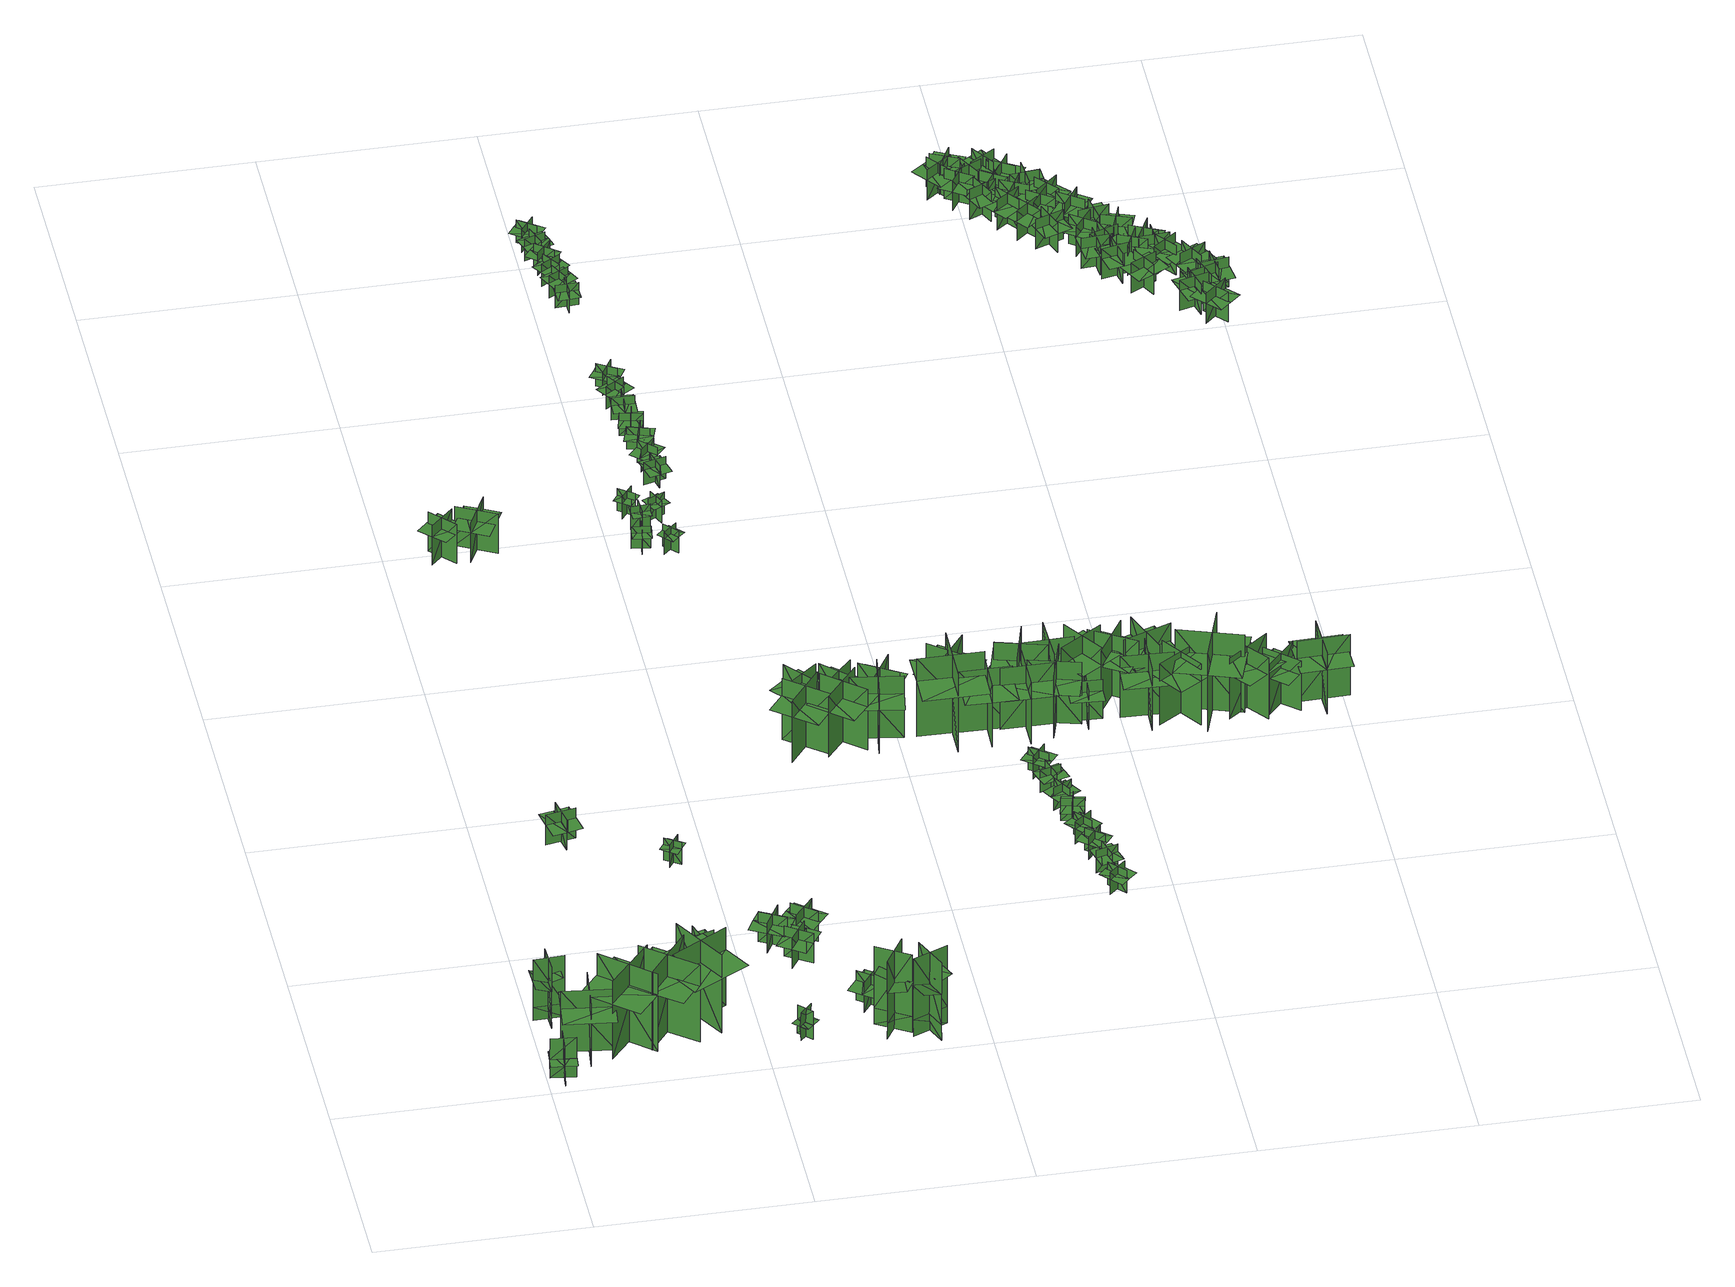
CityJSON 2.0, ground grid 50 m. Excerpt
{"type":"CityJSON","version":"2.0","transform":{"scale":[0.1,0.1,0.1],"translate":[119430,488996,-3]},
"CityObjects":{
"tree1":{"type":"SolitaryVegetationObject","geometry":[{"type":"MultiSurface","lod":"1","boundaries":[[[0,1,2]],[[0,2,3]],[[4,5,6]],[[4,6,7]],[[8,9,5]],[[8,5,4]],[[10,11,1]],[[10,1,0]],[[0,1,12]],[[0,12,13]],[[0,14,15]],[[0,15,1]]]}]},
"tree2":{"type":"SolitaryVegetationObject","geometry":[{"type":"MultiSurface","lod":"1","boundaries":[[[16,17,18]],[[16,18,19]],[[20,21,22]],[[20,22,23]],[[24,25,21]],[[24,21,20]],[[26,27,17]],[[26,17,16]],[[28,29,30]],[[28,30,31]],[[32,33,34]],[[32,34,35]]]}]},
"tree3":{"type":"SolitaryVegetationObject","geometry":[{"type":"MultiSurface","lod":"1","boundaries":[[[36,37,38]],[[36,38,39]],[[40,41,42]],[[40,42,43]],[[44,45,46]],[[44,46,47]],[[44,47,48]],[[44,48,49]]]}]},
"tree4":{"type":"SolitaryVegetationObject","geometry":[{"type":"MultiSurface","lod":"1","boundaries":[[[50,51,52]],[[50,52,53]],[[54,55,56]],[[54,56,57]],[[58,59,60]],[[58,60,61]],[[58,61,62]],[[58,62,63]]]}]},
"tree5":{"type":"SolitaryVegetationObject","geometry":[{"type":"MultiSurface","lod":"1","boundaries":[[[64,65,66]],[[64,66,67]],[[68,69,70]],[[68,70,71]],[[72,73,74]],[[72,74,75]],[[72,75,76]],[[72,76,77]]]}]},
"tree6":{"type":"SolitaryVegetationObject","geometry":[{"type":"MultiSurface","lod":"1","boundaries":[[[78,79,80]],[[78,80,81]],[[82,83,84]],[[82,84,85]],[[86,87,88]],[[86,88,89]],[[86,89,90]],[[86,90,91]]]}]},
"tree7":{"type":"SolitaryVegetationObject","geometry":[{"type":"MultiSurface","lod":"1","boundaries":[[[92,93,94]],[[92,94,95]],[[96,97,98]],[[96,98,99]],[[100,101,102]],[[100,102,103]],[[100,103,104]],[[100,104,105]]]}]},
"tree8":{"type":"SolitaryVegetationObject","geometry":[{"type":"MultiSurface","lod":"1","boundaries":[[[106,107,108]],[[106,108,109]],[[110,111,112]],[[110,112,113]],[[114,115,116]],[[114,116,117]],[[114,117,118]],[[114,118,119]]]}]},
"tree9":{"type":"SolitaryVegetationObject","geometry":[{"type":"MultiSurface","lod":"1","boundaries":[[[120,121,122]],[[120,122,123]],[[124,125,126]],[[124,126,127]],[[128,129,125]],[[128,125,124]],[[130,131,121]],[[130,121,120]],[[120,121,132]],[[120,132,133]],[[120,134,135]],[[120,135,121]]]}]},
"tree10":{"type":"SolitaryVegetationObject","geometry":[{"type":"MultiSurface","lod":"1","boundaries":[[[136,137,138]],[[136,138,139]],[[140,141,142]],[[140,142,143]],[[144,145,146]],[[144,146,147]],[[144,147,148]],[[144,148,149]]]}]},
"tree11":{"type":"SolitaryVegetationObject","geometry":[{"type":"MultiSurface","lod":"1","boundaries":[[[150,151,152]],[[150,152,153]],[[154,155,156]],[[154,156,157]],[[158,159,160]],[[158,160,161]],[[158,161,162]],[[158,162,163]]]}]},
"tree12":{"type":"SolitaryVegetationObject","geometry":[{"type":"MultiSurface","lod":"1","boundaries":[[[164,165,166]],[[164,166,167]],[[168,169,170]],[[168,170,171]],[[172,173,174]],[[172,174,175]],[[172,175,176]],[[172,176,177]]]}]},
"tree13":{"type":"SolitaryVegetationObject","geometry":[{"type":"MultiSurface","lod":"1","boundaries":[[[178,179,180]],[[178,180,181]],[[182,183,184]],[[182,184,185]],[[186,187,188]],[[186,188,189]],[[186,189,190]],[[186,190,191]]]}]},
"tree14":{"type":"SolitaryVegetationObject","geometry":[{"type":"MultiSurface","lod":"1","boundaries":[[[192,193,194]],[[192,194,195]],[[196,197,198]],[[196,198,199]],[[200,201,202]],[[200,202,203]],[[200,203,204]],[[200,204,205]]]}]},
"tree15":{"type":"SolitaryVegetationObject","geometry":[{"type":"MultiSurface","lod":"1","boundaries":[[[206,207,208]],[[206,208,209]],[[210,211,212]],[[210,212,213]],[[214,215,216]],[[214,216,217]],[[214,217,218]],[[214,218,219]]]}]},
"tree16":{"type":"SolitaryVegetationObject","geometry":[{"type":"MultiSurface","lod":"1","boundaries":[[[220,221,222]],[[220,222,223]],[[224,225,226]],[[224,226,227]],[[228,229,230]],[[228,230,231]],[[228,231,232]],[[228,232,233]]]}]},
"tree17":{"type":"SolitaryVegetationObject","geometry":[{"type":"MultiSurface","lod":"1","boundaries":[[[234,235,236]],[[234,236,237]],[[238,239,240]],[[238,240,241]],[[242,243,239]],[[242,239,238]],[[244,245,235]],[[244,235,234]],[[246,247,248]],[[246,248,249]],[[250,251,252]],[[250,252,253]]]}]},
"tree18":{"type":"SolitaryVegetationObject","geometry":[{"type":"MultiSurface","lod":"1","boundaries":[[[254,255,256]],[[254,256,257]],[[258,259,260]],[[258,260,261]],[[262,263,259]],[[262,259,258]],[[264,265,255]],[[264,255,254]],[[266,267,268]],[[266,268,269]],[[270,271,272]],[[270,272,273]]]}]},
"tree19":{"type":"SolitaryVegetationObject","geometry":[{"type":"MultiSurface","lod":"1","boundaries":[[[274,275,276]],[[274,276,277]],[[278,279,280]],[[278,280,281]],[[282,283,284]],[[282,284,285]],[[282,285,286]],[[282,286,287]]]}]},
"tree20":{"type":"SolitaryVegetationObject","geometry":[{"type":"MultiSurface","lod":"1","boundaries":[[[288,289,290]],[[288,290,291]],[[292,293,294]],[[292,294,295]],[[296,297,298]],[[296,298,299]],[[296,299,300]],[[296,300,301]]]}]},
"tree21":{"type":"SolitaryVegetationObject","geometry":[{"type":"MultiSurface","lod":"1","boundaries":[[[302,303,304]],[[302,304,305]],[[306,307,308]],[[306,308,309]],[[310,311,312]],[[310,312,313]],[[310,313,314]],[[310,314,315]]]}]},
"tree22":{"type":"SolitaryVegetationObject","geometry":[{"type":"MultiSurface","lod":"1","boundaries":[[[316,317,318]],[[316,318,319]],[[320,321,322]],[[320,322,323]],[[324,325,326]],[[324,326,327]],[[324,327,328]],[[324,328,329]]]}]},
"tree23":{"type":"SolitaryVegetationObject","geometry":[{"type":"MultiSurface","lod":"1","boundaries":[[[330,331,332]],[[330,332,333]],[[334,335,336]],[[334,336,337]],[[338,339,340]],[[338,340,341]],[[338,341,342]],[[338,342,343]]]}]},
"tree24":{"type":"SolitaryVegetationObject","geometry":[{"type":"MultiSurface","lod":"1","boundaries":[[[344,345,346]],[[344,346,347]],[[348,349,350]],[[348,350,351]],[[352,353,354]],[[352,354,355]],[[352,355,356]],[[352,356,357]]]}]},
"tree25":{"type":"SolitaryVegetationObject","geometry":[{"type":"MultiSurface","lod":"1","boundaries":[[[358,359,360]],[[358,360,361]],[[362,363,364]],[[362,364,365]],[[366,367,368]],[[366,368,369]],[[366,369,370]],[[366,370,371]]]}]},
"tree26":{"type":"SolitaryVegetationObject","geometry":[{"type":"MultiSurface","lod":"1","boundaries":[[[372,373,374]],[[372,374,375]],[[376,377,378]],[[376,378,379]],[[380,381,382]],[[380,382,383]],[[380,383,384]],[[380,384,385]]]}]},
"tree27":{"type":"SolitaryVegetationObject","geometry":[{"type":"MultiSurface","lod":"1","boundaries":[[[386,387,388]],[[386,388,389]],[[390,391,392]],[[390,392,393]],[[394,395,396]],[[394,396,397]],[[394,397,398]],[[394,398,399]]]}]},
"tree28":{"type":"SolitaryVegetationObject","geometry":[{"type":"MultiSurface","lod":"1","boundaries":[[[400,401,402]],[[400,402,403]],[[404,405,406]],[[404,406,407]],[[408,409,410]],[[408,410,411]],[[408,411,412]],[[408,412,413]]]}]},
"tree29":{"type":"SolitaryVegetationObject","geometry":[{"type":"MultiSurface","lod":"1","boundaries":[[[414,415,416]],[[414,416,417]],[[418,419,420]],[[418,420,421]],[[422,423,424]],[[422,424,425]],[[422,425,426]],[[422,426,427]]]}]},
"tree30":{"type":"SolitaryVegetationObject","geometry":[{"type":"MultiSurface","lod":"1","boundaries":[[[428,429,430]],[[428,430,431]],[[432,433,434]],[[432,434,435]],[[436,437,438]],[[436,438,439]],[[436,439,440]],[[436,440,441]]]}]},
"tree31":{"type":"SolitaryVegetationObject","geometry":[{"type":"MultiSurface","lod":"1","boundaries":[[[442,443,444]],[[442,444,445]],[[446,447,448]],[[446,448,449]],[[450,451,452]],[[450,452,453]],[[450,453,454]],[[450,454,455]]]}]},
"tree32":{"type":"SolitaryVegetationObject","geometry":[{"type":"MultiSurface","lod":"1","boundaries":[[[456,457,458]],[[456,458,459]],[[460,461,462]],[[460,462,463]],[[464,465,466]],[[464,466,467]],[[464,467,468]],[[464,468,469]]]}]},
"tree33":{"type":"SolitaryVegetationObject","geometry":[{"type":"MultiSurface","lod":"1","boundaries":[[[470,471,472]],[[470,472,473]],[[474,475,476]],[[474,476,477]],[[478,479,480]],[[478,480,481]],[[478,481,482]],[[478,482,483]]]}]},
"tree34":{"type":"SolitaryVegetationObject","geometry":[{"type":"MultiSurface","lod":"1","boundaries":[[[484,485,486]],[[484,486,487]],[[488,489,490]],[[488,490,491]],[[492,493,494]],[[492,494,495]],[[492,495,496]],[[492,496,497]]]}]},
"tree35":{"type":"SolitaryVegetationObject","geometry":[{"type":"MultiSurface","lod":"1","boundaries":[[[498,499,500]],[[498,500,501]],[[502,503,504]],[[502,504,505]],[[506,507,508]],[[506,508,509]],[[506,509,510]],[[506,510,511]]]}]},
"tree36":{"type":"SolitaryVegetationObject","geometry":[{"type":"MultiSurface","lod":"1","boundaries":[[[512,513,514]],[[512,514,515]],[[516,517,518]],[[516,518,519]],[[520,521,522]],[[520,522,523]],[[520,523,524]],[[520,524,525]]]}]},
"tree37":{"type":"SolitaryVegetationObject","geometry":[{"type":"MultiSurface","lod":"1","boundaries":[[[526,527,528]],[[526,528,529]],[[530,531,532]],[[530,532,533]],[[534,535,536]],[[534,536,537]],[[534,537,538]],[[534,538,539]]]}]},
"tree38":{"type":"SolitaryVegetationObject","geometry":[{"type":"MultiSurface","lod":"1","boundaries":[[[540,541,542]],[[540,542,543]],[[544,545,546]],[[544,546,547]],[[548,549,550]],[[548,550,551]],[[548,551,552]],[[548,552,553]]]}]},
"tree39":{"type":"SolitaryVegetationObject","geometry":[{"type":"MultiSurface","lod":"1","boundaries":[[[554,555,556]],[[554,556,557]],[[558,559,560]],[[558,560,561]],[[562,563,564]],[[562,564,565]],[[562,565,566]],[[562,566,567]]]}]},
"tree40":{"type":"SolitaryVegetationObject","geometry":[{"type":"MultiSurface","lod":"1","boundaries":[[[568,569,570]],[[568,570,571]],[[572,573,574]],[[572,574,575]],[[576,577,578]],[[576,578,579]],[[576,579,580]],[[576,580,581]]]}]},
"tree41":{"type":"SolitaryVegetationObject","geometry":[{"type":"MultiSurface","lod":"1","boundaries":[[[582,583,584]],[[582,584,585]],[[586,587,588]],[[586,588,589]],[[590,591,592]],[[590,592,593]],[[590,593,594]],[[590,594,595]]]}]},
"tree42":{"type":"SolitaryVegetationObject","geometry":[{"type":"MultiSurface","lod":"1","boundaries":[[[596,597,598]],[[596,598,599]],[[600,601,602]],[[600,602,603]],[[604,605,606]],[[604,606,607]],[[604,607,608]],[[604,608,609]]]}]},
"tree43":{"type":"SolitaryVegetationObject","geometry":[{"type":"MultiSurface","lod":"1","boundaries":[[[610,611,612]],[[610,612,613]],[[614,615,616]],[[614,616,617]],[[618,619,620]],[[618,620,621]],[[618,621,622]],[[618,622,623]]]}]},
"tree44":{"type":"SolitaryVegetationObject","geometry":[{"type":"MultiSurface","lod":"1","boundaries":[[[624,625,626]],[[624,626,627]],[[628,629,630]],[[628,630,631]],[[632,633,634]],[[632,634,635]],[[632,635,636]],[[632,636,637]]]}]},
"tree45":{"type":"SolitaryVegetationObject","geometry":[{"type":"MultiSurface","lod":"1","boundaries":[[[638,639,640]],[[638,640,641]],[[642,643,644]],[[642,644,645]],[[646,647,648]],[[646,648,649]],[[646,649,650]],[[646,650,651]]]}]},
"tree46":{"type":"SolitaryVegetationObject","geometry":[{"type":"MultiSurface","lod":"1","boundaries":[[[652,653,654]],[[652,654,655]],[[656,657,658]],[[656,658,659]],[[660,661,662]],[[660,662,663]],[[660,663,664]],[[660,664,665]]]}]},
"tree47":{"type":"SolitaryVegetationObject","geometry":[{"type":"MultiSurface","lod":"1","boundaries":[[[666,667,668]],[[666,668,669]],[[670,671,672]],[[670,672,673]],[[674,675,676]],[[674,676,677]],[[674,677,678]],[[674,678,679]]]}]},
"tree48":{"type":"SolitaryVegetationObject","geometry":[{"type":"MultiSurface","lod":"1","boundaries":[[[680,681,682]],[[680,682,683]],[[684,685,686]],[[684,686,687]],[[688,689,690]],[[688,690,691]],[[688,691,692]],[[688,692,693]]]}]},
"tree49":{"type":"SolitaryVegetationObject","geometry":[{"type":"MultiSurface","lod":"1","boundaries":[[[694,695,696]],[[694,696,697]],[[698,699,700]],[[698,700,701]],[[702,703,704]],[[702,704,705]],[[702,705,706]],[[702,706,707]]]}]},
"tree50":{"type":"SolitaryVegetationObject","geometry":[{"type":"MultiSurface","lod":"1","boundaries":[[[708,709,710]],[[708,710,711]],[[712,713,714]],[[712,714,715]],[[716,717,718]],[[716,718,719]],[[716,719,720]],[[716,720,721]]]}]},
"tree51":{"type":"SolitaryVegetationObject","geometry":[{"type":"MultiSurface","lod":"1","boundaries":[[[722,723,724]],[[722,724,725]],[[726,727,728]],[[726,728,729]],[[730,731,732]],[[730,732,733]],[[730,733,734]],[[730,734,735]]]}]},
"tree52":{"type":"SolitaryVegetationObject","geometry":[{"type":"MultiSurface","lod":"1","boundaries":[[[736,737,738]],[[736,738,739]],[[740,741,742]],[[740,742,743]],[[744,745,746]],[[744,746,747]],[[744,747,748]],[[744,748,749]]]}]},
"tree53":{"type":"SolitaryVegetationObject","geometry":[{"type":"MultiSurface","lod":"1","boundaries":[[[750,751,752]],[[750,752,753]],[[754,755,756]],[[754,756,757]],[[758,759,760]],[[758,760,761]],[[758,761,762]],[[758,762,763]]]}]},
"tree54":{"type":"SolitaryVegetationObject","geometry":[{"type":"MultiSurface","lod":"1","boundaries":[[[764,765,766]],[[764,766,767]],[[768,769,770]],[[768,770,771]],[[772,773,774]],[[772,774,775]],[[772,775,776]],[[772,776,777]]]}]},
"tree55":{"type":"SolitaryVegetationObject","geometry":[{"type":"MultiSurface","lod":"1","boundaries":[[[778,779,780]],[[778,780,781]],[[782,783,784]],[[782,784,785]],[[786,787,788]],[[786,788,789]],[[786,789,790]],[[786,790,791]]]}]},
"tree56":{"type":"SolitaryVegetationObject","geometry":[{"type":"MultiSurface","lod":"1","boundaries":[[[792,793,794]],[[792,794,795]],[[796,797,798]],[[796,798,799]],[[800,801,802]],[[800,802,803]],[[800,803,804]],[[800,804,805]]]}]},
"tree57":{"type":"SolitaryVegetationObject","geometry":[{"type":"MultiSurface","lod":"1","boundaries":[[[806,807,808]],[[806,808,809]],[[810,811,812]],[[810,812,813]],[[814,815,816]],[[814,816,817]],[[814,817,818]],[[814,818,819]]]}]},
"tree58":{"type":"SolitaryVegetationObject","geometry":[{"type":"MultiSurface","lod":"1","boundaries":[[[820,821,822]],[[820,822,823]],[[824,825,826]],[[824,826,827]],[[828,829,830]],[[828,830,831]],[[828,831,832]],[[828,832,833]]]}]},
"tree59":{"type":"SolitaryVegetationObject","geometry":[{"type":"MultiSurface","lod":"1","boundaries":[[[834,835,836]],[[834,836,837]],[[838,839,840]],[[838,840,841]],[[842,843,844]],[[842,844,845]],[[842,845,846]],[[842,846,847]]]}]},
"tree60":{"type":"SolitaryVegetationObject","geometry":[{"type":"MultiSurface","lod":"1","boundaries":[[[848,849,850]],[[848,850,851]],[[852,853,854]],[[852,854,855]],[[856,857,858]],[[856,858,859]],[[856,859,860]],[[856,860,861]]]}]},
"tree61":{"type":"SolitaryVegetationObject","geometry":[{"type":"MultiSurface","lod":"1","boundaries":[[[862,863,864]],[[862,864,865]],[[866,867,868]],[[866,868,869]],[[870,871,872]],[[870,872,873]],[[870,873,874]],[[870,874,875]]]}]},
"tree62":{"type":"SolitaryVegetationObject","geometry":[{"type":"MultiSurface","lod":"1","boundaries":[[[876,877,878]],[[876,878,879]],[[880,881,882]],[[880,882,883]],[[884,885,886]],[[884,886,887]],[[884,887,888]],[[884,888,889]]]}]},
"tree63":{"type":"SolitaryVegetationObject","geometry":[{"type":"MultiSurface","lod":"1","boundaries":[[[890,891,892]],[[890,892,893]],[[894,895,896]],[[894,896,897]],[[898,899,900]],[[898,900,901]],[[898,901,902]],[[898,902,903]]]}]},
"tree64":{"type":"SolitaryVegetationObject","geometry":[{"type":"MultiSurface","lod":"1","boundaries":[[[904,905,906]],[[904,906,907]],[[908,909,910]],[[908,910,911]],[[912,913,914]],[[912,914,915]],[[912,915,916]],[[912,916,917]]]}]},
"tree65":{"type":"SolitaryVegetationObject","geometry":[{"type":"MultiSurface","lod":"1","boundaries":[[[918,919,920]],[[918,920,921]],[[922,923,924]],[[922,924,925]],[[926,927,928]],[[926,928,929]],[[926,929,930]],[[926,930,931]]]}]},
"tree66":{"type":"SolitaryVegetationObject","geometry":[{"type":"MultiSurface","lod":"1","boundaries":[[[932,933,934]],[[932,934,935]],[[936,937,938]],[[936,938,939]],[[940,941,942]],[[940,942,943]],[[940,943,944]],[[940,944,945]]]}]},
"tree67":{"type":"SolitaryVegetationObject","geometry":[{"type":"MultiSurface","lod":"1","boundaries":[[[946,947,948]],[[946,948,949]],[[950,951,952]],[[950,952,953]],[[954,955,956]],[[954,956,957]],[[954,957,958]],[[954,958,959]]]}]},
"tree68":{"type":"SolitaryVegetationObject","geometry":[{"type":"MultiSurface","lod":"1","boundaries":[[[960,961,962]],[[960,962,963]],[[964,965,966]],[[964,966,967]],[[968,969,970]],[[968,970,971]],[[968,971,972]],[[968,972,973]]]}]},
"tree69":{"type":"SolitaryVegetationObject","geometry":[{"type":"MultiSurface","lod":"1","boundaries":[[[974,975,976]],[[974,976,977]],[[978,979,980]],[[978,980,981]],[[982,983,984]],[[982,984,985]],[[982,985,986]],[[982,986,987]]]}]},
"tree70":{"type":"SolitaryVegetationObject","geometry":[{"type":"MultiSurface","lod":"1","boundaries":[[[988,989,990]],[[988,990,991]],[[992,993,994]],[[992,994,995]],[[996,997,998]],[[996,998,999]],[[996,999,1000]],[[996,1000,1001]]]}]},
"tree71":{"type":"SolitaryVegetationObject","geometry":[{"type":"MultiSurface","lod":"1","boundaries":[[[1002,1003,1004]],[[1002,1004,1005]],[[1006,1007,1008]],[[1006,1008,1009]],[[1010,1011,1012]],[[1010,1012,1013]],[[1010,1013,1014]],[[1010,1014,1015]]]}]},
"tree72":{"type":"SolitaryVegetationObject","geometry":[{"type":"MultiSurface","lod":"1","boundaries":[[[1016,1017,1018]],[[1016,1018,1019]],[[1020,1021,1022]],[[1020,1022,1023]],[[1024,1025,1026]],[[1024,1026,1027]],[[1024,1027,1028]],[[1024,1028,1029]]]}]},
"tree73":{"type":"SolitaryVegetationObject","geometry":[{"type":"MultiSurface","lod":"1","boundaries":[[[1030,1031,1032]],[[1030,1032,1033]],[[1034,1035,1036]],[[1034,1036,1037]],[[1038,1039,1040]],[[1038,1040,1041]],[[1038,1041,1042]],[[1038,1042,1043]]]}]},
"tree74":{"type":"SolitaryVegetationObject","geometry":[{"type":"MultiSurface","lod":"1","boundaries":[[[1044,1045,1046]],[[1044,1046,1047]],[[1048,1049,1050]],[[1048,1050,1051]],[[1052,1053,1054]],[[1052,1054,1055]],[[1052,1055,1056]],[[1052,1056,1057]]]}]},
"tree75":{"type":"SolitaryVegetationObject","geometry":[{"type":"MultiSurface","lod":"1","boundaries":[[[1058,1059,1060]],[[1058,1060,1061]],[[1062,1063,1064]],[[1062,1064,1065]],[[1066,1067,1068]],[[1066,1068,1069]],[[1066,1069,1070]],[[1066,1070,1071]]]}]},
"tree76":{"type":"SolitaryVegetationObject","geometry":[{"type":"MultiSurface","lod":"1","boundaries":[[[1072,1073,1074]],[[1072,1074,1075]],[[1076,1077,1078]],[[1076,1078,1079]],[[1080,1081,1082]],[[1080,1082,1083]],[[1080,1083,1084]],[[1080,1084,1085]]]}]},
"tree77":{"type":"SolitaryVegetationObject","geometry":[{"type":"MultiSurface","lod":"1","boundaries":[[[1086,1087,1088]],[[1086,1088,1089]],[[1090,1091,1092]],[[1090,1092,1093]],[[1094,1095,1096]],[[1094,1096,1097]],[[1094,1097,1098]],[[1094,1098,1099]]]}]},
"tree78":{"type":"SolitaryVegetationObject","geometry":[{"type":"MultiSurface","lod":"1","boundaries":[[[1100,1101,1102]],[[1100,1102,1103]],[[1104,1105,1106]],[[1104,1106,1107]],[[1108,1109,1110]],[[1108,1110,1111]],[[1108,1111,1112]],[[1108,1112,1113]]]}]},
"tree79":{"type":"SolitaryVegetationObject","geometry":[{"type":"MultiSurface","lod":"1","boundaries":[[[1114,1115,1116]],[[1114,1116,1117]],[[1118,1119,1120]],[[1118,1120,1121]],[[1122,1123,1124]],[[1122,1124,1125]],[[1122,1125,1126]],[[1122,1126,1127]]]}]},
"tree80":{"type":"SolitaryVegetationObject","geometry":[{"type":"MultiSurface","lod":"1","boundaries":[[[1128,1129,1130]],[[1128,1130,1131]],[[1132,1133,1134]],[[1132,1134,1135]],[[1136,1137,1138]],[[1136,1138,1139]],[[1136,1139,1140]],[[1136,1140,1141]]]}]},
"tree81":{"type":"SolitaryVegetationObject","geometry":[{"type":"MultiSurface","lod":"1","boundaries":[[[1142,1143,1144]],[[1142,1144,1145]],[[1146,1147,1148]],[[1146,1148,1149]],[[1150,1151,1152]],[[1150,1152,1153]],[[1150,1153,1154]],[[1150,1154,1155]]]}]},
"tree82":{"type":"SolitaryVegetationObject","geometry":[{"type":"MultiSurface","lod":"1","boundaries":[[[1156,1157,1158]],[[1156,1158,1159]],[[1160,1161,1162]],[[1160,1162,1163]],[[1164,1165,1166]],[[1164,1166,1167]],[[1164,1167,1168]],[[1164,1168,1169]]]}]},
"tree83":{"type":"SolitaryVegetationObject","geometry":[{"type":"MultiSurface","lod":"1","boundaries":[[[1170,1171,1172]],[[1170,1172,1173]],[[1174,1175,1176]],[[1174,1176,1177]],[[1178,1179,1180]],[[1178,1180,1181]],[[1178,1181,1182]],[[1178,1182,1183]]]}]},
"tree84":{"type":"SolitaryVegetationObject","geometry":[{"type":"MultiSurface","lod":"1","boundaries":[[[1184,1185,1186]],[[1184,1186,1187]],[[1188,1189,1190]],[[1188,1190,1191]],[[1192,1193,1194]],[[1192,1194,1195]],[[1192,1195,1196]],[[1192,1196,1197]]]}]},
"tree85":{"type":"SolitaryVegetationObject","geometry":[{"type":"MultiSurface","lod":"1","boundaries":[[[1198,1199,1200]],[[1198,1200,1201]],[[1202,1203,1204]],[[1202,1204,1205]],[[1206,1207,1208]],[[1206,1208,1209]],[[1206,1209,1210]],[[1206,1210,1211]]]}]},
"tree86":{"type":"SolitaryVegetationObject","geometry":[{"type":"MultiSurface","lod":"1","boundaries":[[[1212,1213,1214]],[[1212,1214,1215]],[[1216,1217,1218]],[[1216,1218,1219]],[[1220,1221,1222]],[[1220,1222,1223]],[[1220,1223,1224]],[[1220,1224,1225]]]}]},
"tree87":{"type":"SolitaryVegetationObject","geometry":[{"type":"MultiSurface","lod":"1","boundaries":[[[1226,1227,1228]],[[1226,1228,1229]],[[1230,1231,1232]],[[1230,1232,1233]],[[1234,1235,1236]],[[1234,1236,1237]],[[1234,1237,1238]],[[1234,1238,1239]]]}]},
"tree88":{"type":"SolitaryVegetationObject","geometry":[{"type":"MultiSurface","lod":"1","boundaries":[[[1240,1241,1242]],[[1240,1242,1243]],[[1244,1245,1246]],[[1244,1246,1247]],[[1248,1249,1250]],[[1248,1250,1251]],[[1248,1251,1252]],[[1248,1252,1253]]]}]},
"tree89":{"type":"SolitaryVegetationObject","geometry":[{"type":"MultiSurface","lod":"1","boundaries":[[[1254,1255,1256]],[[1254,1256,1257]],[[1258,1259,1260]],[[1258,1260,1261]],[[1262,1263,1264]],[[1262,1264,1265]],[[1262,1265,1266]],[[1262,1266,1267]]]}]},
"tree90":{"type":"SolitaryVegetationObject","geometry":[{"type":"MultiSurface","lod":"1","boundaries":[[[1268,1269,1270]],[[1268,1270,1271]],[[1272,1273,1274]],[[1272,1274,1275]],[[1276,1277,1278]],[[1276,1278,1279]],[[1276,1279,1280]],[[1276,1280,1281]]]}]},
"tree91":{"type":"SolitaryVegetationObject","geometry":[{"type":"MultiSurface","lod":"1","boundaries":[[[1282,1283,1284]],[[1282,1284,1285]],[[1286,1287,1288]],[[1286,1288,1289]],[[1290,1291,1292]],[[1290,1292,1293]],[[1290,1293,1294]],[[1290,1294,1295]]]}]},
"tree92":{"type":"SolitaryVegetationObject","geometry":[{"type":"MultiSurface","lod":"1","boundaries":[[[1296,1297,1298]],[[1296,1298,1299]],[[1300,1301,1302]],[[1300,1302,1303]],[[1304,1305,1306]],[[1304,1306,1307]],[[1304,1307,1308]],[[1304,1308,1309]]]}]},
"tree93":{"type":"SolitaryVegetationObject","geometry":[{"type":"MultiSurface","lod":"1","boundaries":[[[1310,1311,1312]],[[1310,1312,1313]],[[1314,1315,1316]],[[1314,1316,1317]],[[1318,1319,1320]],[[1318,1320,1321]],[[1318,1321,1322]],[[1318,1322,1323]]]}]},
"tree94":{"type":"SolitaryVegetationObject","geometry":[{"type":"MultiSurface","lod":"1","boundaries":[[[1324,1325,1326]],[[1324,1326,1327]],[[1328,1329,1330]],[[1328,1330,1331]],[[1332,1333,1334]],[[1332,1334,1335]],[[1332,1335,1336]],[[1332,1336,1337]]]}]},
"tree95":{"type":"SolitaryVegetationObject","geometry":[{"type":"MultiSurface","lod":"1","boundaries":[[[1338,1339,1340]],[[1338,1340,1341]],[[1342,1343,1344]],[[1342,1344,1345]],[[1346,1347,1348]],[[1346,1348,1349]],[[1346,1349,1350]],[[1346,1350,1351]]]}]},
"tree96":{"type":"SolitaryVegetationObject","geometry":[{"type":"MultiSurface","lod":"1","boundaries":[[[1352,1353,1354]],[[1352,1354,1355]],[[1356,1357,1358]],[[1356,1358,1359]],[[1360,1361,1362]],[[1360,1362,1363]],[[1360,1363,1364]],[[1360,1364,1365]]]}]},
"tree97":{"type":"SolitaryVegetationObject","geometry":[{"type":"MultiSurface","lod":"1","boundaries":[[[1366,1367,1368]],[[1366,1368,1369]],[[1370,1371,1372]],[[1370,1372,1373]],[[1374,1375,1376]],[[1374,1376,1377]],[[1374,1377,1378]],[[1374,1378,1379]]]}]},
"tree98":{"type":"SolitaryVegetationObject","geometry":[{"type":"MultiSurface","lod":"1","boundaries":[[[1380,1381,1382]],[[1380,1382,1383]],[[1384,1385,1386]],[[1384,1386,1387]],[[1388,1389,1390]],[[1388,1390,1391]],[[1388,1391,1392]],[[1388,1392,1393]]]}]},
"tree99":{"type":"SolitaryVegetationObject","geometry":[{"type":"MultiSurface","lod":"1","boundaries":[[[1394,1395,1396]],[[1394,1396,1397]],[[1398,1399,1400]],[[1398,1400,1401]],[[1402,1403,1404]],[[1402,1404,1405]],[[1402,1405,1406]],[[1402,1406,1407]]]}]},
"tree100":{"type":"SolitaryVegetationObject","geometry":[{"type":"MultiSurface","lod":"1","boundaries":[[[1408,1409,1410]],[[1408,1410,1411]],[[1412,1413,1414]],[[1412,1414,1415]],[[1416,1417,1418]],[[1416,1418,1419]],[[1416,1419,1420]],[[1416,1420,1421]]]}]}
},
"vertices":[
[34,23,62],[40,82,62],[9,85,62],[3,26,62],[7,54,62],[66,49,62],[67,52,117],[8,58,117],[8,58,8],[67,52,8],[37,23,8],[42,82,8],[40,82,117],[34,23,117],[64,20,62],[70,79,62],
[44,231,49],[42,302,49],[43,302,182],[45,231,182],[81,269,49],[10,267,49],[10,267,182],[81,269,182],[81,269,13],[10,267,13],[45,231,13],[43,302,13],[45,231,114],[43,302,114],[6,301,127],[8,230,127],[43,292,135],[45,239,135],[72,240,142],[70,293,142],
[105,77,13],[119,198,13],[119,198,182],[105,77,182],[169,127,13],[48,141,13],[48,141,182],[169,127,182],[169,127,134],[176,188,134],[55,202,134],[48,141,134],[41,81,134],[162,67,134],
[158,102,8],[258,220,8],[258,220,223],[158,102,223],[261,110,8],[143,210,8],[143,210,223],[261,110,223],[261,110,163],[311,169,163],[193,269,163],[143,210,163],[93,151,163],[211,51,163],
[237,217,11],[359,122,11],[359,122,226],[237,217,226],[249,114,11],[344,237,11],[344,237,226],[249,114,226],[249,114,166],[311,67,166],[406,189,166],[344,237,166],[283,284,166],[188,162,166],
[412,145,12],[335,279,12],[335,279,228],[412,145,228],[440,244,12],[306,167,12],[306,167,228],[440,244,228],[440,244,167],[401,312,167],[267,235,167],[306,167,167],[344,100,167],[479,177,167],
[228,909,15],[228,909,98],[158,895,98],[158,895,15],[200,869,15],[200,869,98],[187,937,98],[187,937,15],[202,859,71],[237,866,71],[220,950,71],[185,943,71],[150,936,71],[167,852,71],
[445,412,13],[445,412,96],[377,391,96],[377,391,13],[422,370,13],[422,370,96],[401,436,96],[401,436,13],[425,360,69],[459,371,69],[433,452,69],[399,442,69],[365,431,69],[391,349,69],
[576,106,57],[606,76,57],[622,92,58],[591,122,58],[605,107,57],[576,76,57],[578,75,96],[607,105,96],[607,105,19],[578,75,19],[575,105,19],[605,75,19],[606,76,96],[576,106,96],[561,90,58],[591,61,58],
[412,761,16],[437,798,16],[437,798,77],[412,761,77],[441,767,16],[404,791,16],[404,791,77],[441,767,77],[441,767,60],[453,785,60],[417,810,60],[404,791,60],[392,773,60],[428,748,60],
[565,406,19],[565,406,101],[600,469,101],[600,469,19],[553,453,19],[553,453,101],[613,420,101],[613,420,19],[543,458,74],[526,427,74],[601,386,74],[619,417,74],[636,448,74],[561,489,74],
[104,2004,19],[158,1948,19],[158,1948,127],[104,2004,127],[103,1952,19],[158,2006,19],[158,2006,127],[103,1952,127],[103,1952,97],[130,1925,97],[185,1978,97],[158,2006,97],[131,2034,97],[76,1980,97],
[600,391,18],[600,391,101],[659,352,101],[659,352,18],[647,400,18],[647,400,101],[609,342,101],[609,342,18],[653,409,74],[623,428,74],[576,357,74],[606,337,74],[636,318,74],[683,389,74],
[634,425,17],[634,425,100],[679,480,100],[679,480,17],[630,473,17],[630,473,100],[684,430,100],[684,430,17],[622,480,73],[600,452,73],[666,398,73],[689,426,73],[711,453,73],[645,507,73],
[165,2009,22],[254,1963,22],[254,1963,131],[165,2009,131],[188,1941,22],[234,2030,22],[234,2030,131],[188,1941,131],[190,1944,101],[228,1924,101],[271,2006,101],[232,2026,101],[193,2046,101],[151,1965,101],
[783,157,19],[783,157,101],[726,200,101],[726,200,19],[735,151,19],[735,151,101],[776,206,101],[776,206,19],[729,143,75],[757,121,75],[809,190,75],[780,211,75],[752,233,75],[700,164,75],
[815,122,62],[768,45,62],[767,46,233],[814,123,233],[749,106,63],[826,59,63],[826,60,233],[749,107,233],[749,107,18],[826,60,18],[814,123,18],[767,46,18],[814,123,146],[767,45,146],[807,21,162],[854,98,162],[774,56,172],[809,114,172],[779,132,182],[744,74,182],
[884,21,61],[849,104,61],[850,105,231],[885,21,231],[910,84,61],[826,49,61],[827,48,231],[910,83,231],[910,83,16],[827,48,16],[885,21,16],[850,105,16],[885,21,144],[850,105,144],[807,87,160],[842,3,160],[854,93,171],[881,31,171],[913,44,180],[886,107,180],
[827,1187,16],[752,1091,16],[752,1091,185],[827,1187,185],[746,1178,16],[842,1103,16],[842,1103,185],[746,1178,185],[746,1178,138],[709,1130,138],[805,1055,138],[842,1103,138],[880,1151,138],[784,1226,138],
[589,1909,29],[546,1915,29],[546,1915,90],[589,1909,90],[572,1932,29],[566,1889,29],[566,1889,90],[572,1932,90],[572,1932,73],[550,1935,73],[544,1892,73],[566,1889,73],[588,1886,73],[594,1929,73],
[828,1181,23],[764,1258,23],[764,1258,162],[828,1181,162],[835,1248,23],[758,1184,23],[758,1184,162],[835,1248,162],[835,1248,123],[803,1286,123],[726,1222,123],[758,1184,123],[790,1145,123],[867,1209,123],
[579,2041,22],[543,2068,22],[543,2068,84],[579,2041,84],[575,2070,22],[548,2035,22],[548,2035,84],[575,2070,84],[575,2070,66],[557,2084,66],[530,2048,66],[548,2035,66],[566,2022,66],[592,2057,66],
[580,2017,22],[582,1973,22],[582,1973,84],[580,2017,84],[560,1995,22],[604,1997,22],[604,1997,84],[560,1995,84],[560,1995,67],[561,1973,67],[605,1975,67],[604,1997,67],[603,2019,67],[559,2017,67],
[645,1907,32],[613,1877,32],[613,1877,93],[645,1907,93],[616,1908,32],[646,1876,32],[646,1876,93],[616,1908,93],[616,1908,76],[600,1893,76],[630,1860,76],[646,1876,76],[662,1891,76],[632,1923,76],
[911,1184,19],[834,1091,19],[834,1091,188],[911,1184,188],[831,1178,19],[924,1100,19],[924,1100,188],[831,1178,188],[831,1178,140],[792,1131,140],[885,1053,140],[924,1100,140],[963,1146,140],[870,1224,140],
[613,2045,22],[632,2005,22],[632,2005,83],[613,2045,83],[603,2017,22],[643,2036,22],[643,2036,83],[603,2017,83],[603,2017,66],[613,1997,66],[653,2016,66],[643,2036,66],[633,2056,66],[594,2037,66],
[915,1180,24],[842,1248,24],[842,1248,162],[915,1180,162],[913,1247,24],[845,1174,24],[845,1174,162],[913,1247,162],[913,1247,123],[876,1281,123],[808,1208,123],[845,1174,123],[881,1140,123],[949,1213,123],
[672,2169,18],[672,2169,80],[620,2156,80],[620,2156,18],[653,2138,18],[653,2138,80],[640,2188,80],[640,2188,18],[655,2131,60],[681,2137,60],[665,2200,60],[639,2193,60],[613,2186,60],[629,2124,60],
[947,1086,17],[965,1206,17],[965,1206,187],[947,1086,187],[1013,1134,17],[892,1152,17],[892,1152,187],[1013,1134,187],[1013,1134,139],[1022,1194,139],[901,1212,139],[892,1152,139],[883,1092,139],[1004,1074,139],
[660,2205,17],[660,2205,79],[621,2241,79],[621,2241,17],[624,2204,17],[624,2204,79],[659,2242,79],[659,2242,17],[619,2198,59],[639,2180,59],[682,2228,59],[662,2246,59],[642,2264,59],[599,2216,59],
[641,2309,18],[641,2309,80],[626,2258,80],[626,2258,18],[657,2277,18],[657,2277,80],[608,2292,80],[608,2292,18],[665,2274,60],[673,2300,60],[611,2319,60],[604,2293,60],[596,2267,60],[657,2249,60],
[601,2349,15],[601,2349,77],[653,2338,77],[653,2338,15],[632,2368,15],[632,2368,77],[621,2318,77],[621,2318,15],[633,2376,57],[607,2381,57],[594,2319,57],[620,2313,57],[646,2308,57],[660,2370,57],
[948,1167,23],[999,1252,23],[999,1252,161],[948,1167,161],[1012,1183,23],[927,1234,23],[927,1234,161],[1012,1183,161],[1012,1183,122],[1038,1225,122],[953,1277,122],[927,1234,122],[901,1192,122],[986,1140,122],
[647,2403,17],[647,2403,79],[594,2405,79],[594,2405,17],[620,2379,17],[620,2379,79],[622,2431,79],[622,2431,17],[620,2371,58],[647,2370,58],[649,2435,58],[622,2436,58],[595,2436,58],[593,2372,58],
[600,2486,15],[600,2486,77],[629,2441,77],[629,2441,15],[635,2478,15],[635,2478,77],[591,2450,77],[591,2450,15],[641,2482,57],[627,2504,57],[573,2470,57],[588,2447,57],[602,2425,57],[656,2459,57],
[620,2547,15],[620,2547,77],[593,2501,77],[593,2501,15],[628,2512,15],[628,2512,77],[584,2538,77],[584,2538,15],[635,2508,56],[649,2531,56],[593,2563,56],[580,2540,56],[566,2517,56],[622,2485,56],
[550,2839,14],[550,2839,76],[604,2841,76],[604,2841,14],[576,2865,14],[576,2865,76],[577,2814,76],[577,2814,14],[575,2873,56],[549,2872,56],[551,2808,56],[578,2809,56],[604,2810,56],[602,2874,56],
[556,2910,16],[556,2910,78],[580,2863,78],[580,2863,16],[590,2899,16],[590,2899,78],[544,2875,78],[544,2875,16],[597,2902,58],[585,2926,58],[528,2897,58],[540,2873,58],[552,2849,58],[609,2879,58],
[545,2957,15],[545,2957,77],[573,2912,77],[573,2912,15],[580,2948,15],[580,2948,77],[536,2921,77],[536,2921,15],[587,2953,57],[572,2975,57],[518,2941,57],[532,2919,57],[546,2896,57],[601,2930,57],
[535,2963,15],[535,2963,77],[569,3004,77],[569,3004,15],[532,2999,15],[532,2999,77],[572,2966,77],[572,2966,15],[526,3004,56],[509,2983,56],[558,2942,56],[575,2963,56],[592,2984,56],[543,3024,56],
[533,3056,13],[533,3056,75],[550,3005,75],[550,3005,13],[565,3039,13],[565,3039,75],[516,3022,75],[516,3022,13],[573,3042,55],[564,3067,55],[503,3046,55],[512,3021,55],[521,2996,55],[581,3016,55],
[548,3100,12],[548,3100,74],[516,3057,74],[516,3057,12],[552,3064,12],[552,3064,74],[511,3095,74],[511,3095,12],[559,3059,54],[575,3081,54],[523,3119,54],[507,3098,54],[491,3076,54],[543,3038,54],
[1121,1062,14],[1123,1217,14],[1123,1217,230],[1121,1062,230],[1195,1133,14],[1041,1135,14],[1041,1135,230],[1195,1133,230],[1195,1133,169],[1196,1211,169],[1041,1213,169],[1041,1135,169],[1040,1058,169],[1194,1056,169],
[1082,1233,24],[1178,1159,24],[1178,1159,194],[1082,1233,194],[1092,1152,24],[1166,1249,24],[1166,1249,194],[1092,1152,194],[1092,1152,146],[1140,1115,146],[1214,1212,146],[1166,1249,146],[1118,1286,146],[1044,1190,146],
[1393,518,14],[1393,518,76],[1354,482,76],[1354,482,14],[1391,482,14],[1391,482,76],[1356,520,76],[1356,520,14],[1396,477,56],[1416,495,56],[1372,542,56],[1352,523,56],[1333,505,56],[1377,458,56],
[1256,1126,17],[1135,1128,17],[1135,1128,186],[1256,1126,186],[1201,1185,17],[1198,1063,17],[1198,1063,186],[1201,1185,186],[1201,1185,139],[1140,1186,139],[1137,1064,139],[1198,1063,139],[1259,1062,139],[1261,1184,139],
[1338,566,15],[1338,566,77],[1390,580,77],[1390,580,15],[1357,597,15],[1357,597,77],[1371,547,77],[1371,547,15],[1355,604,57],[1329,597,57],[1346,535,57],[1372,542,57],[1398,549,57],[1381,611,57],
[1331,615,16],[1331,615,78],[1365,656,78],[1365,656,16],[1329,651,16],[1329,651,78],[1368,618,78],[1368,618,16],[1323,656,58],[1305,636,58],[1355,594,58],[1372,615,58],[1389,636,58],[1340,677,58],
[1353,711,16],[1353,711,78],[1312,677,78],[1312,677,16],[1349,675,16],[1349,675,78],[1316,715,78],[1316,715,16],[1354,669,58],[1375,686,58],[1334,736,58],[1313,719,58],[1292,702,58],[1333,652,58],
[1297,769,16],[1297,769,78],[1349,757,78],[1349,757,16],[1328,787,16],[1328,787,78],[1317,737,78],[1317,737,16],[1330,795,58],[1304,801,58],[1290,738,58],[1316,733,58],[1342,727,58],[1356,789,58],
[1323,798,16],[1323,798,78],[1296,844,78],[1296,844,16],[1288,808,16],[1288,808,78],[1333,833,78],[1333,833,16],[1281,804,58],[1295,781,58],[1350,813,58],[1337,836,58],[1324,859,58],[1268,827,58],
[1289,911,16],[1289,911,78],[1305,860,78],[1305,860,16],[1321,893,16],[1321,893,78],[1271,878,78],[1271,878,16],[1328,896,58],[1320,921,58],[1259,902,58],[1267,876,58],[1275,851,58],[1336,870,58],
[1298,972,16],[1298,972,78],[1265,930,78],[1265,930,16],[1302,936,16],[1302,936,78],[1261,968,78],[1261,968,16],[1308,932,58],[1325,953,58],[1274,992,58],[1258,971,58],[1241,950,58],[1292,911,58],
[1193,1168,25],[1238,1230,25],[1238,1230,132],[1193,1168,132],[1244,1176,25],[1181,1221,25],[1181,1221,132],[1244,1176,132],[1244,1176,102],[1266,1207,102],[1204,1252,102],[1181,1221,102],[1158,1190,102],[1221,1144,102],
[1286,1180,16],[1285,1058,16],[1285,1058,186],[1286,1180,186],[1228,1123,16],[1350,1122,16],[1350,1122,186],[1228,1123,186],[1228,1123,138],[1227,1062,138],[1349,1061,138],[1350,1122,138],[1350,1183,138],[1229,1184,138],
[1229,1208,26],[1347,1177,26],[1347,1177,195],[1229,1208,195],[1269,1138,26],[1301,1255,26],[1301,1255,195],[1269,1138,195],[1269,1138,148],[1328,1122,148],[1359,1240,148],[1301,1255,148],[1242,1271,148],[1210,1153,148],
[1339,1071,15],[1372,1188,15],[1372,1188,185],[1339,1071,185],[1410,1111,15],[1293,1143,15],[1293,1143,185],[1410,1111,185],[1410,1111,137],[1427,1169,137],[1309,1202,137],[1293,1143,137],[1277,1085,137],[1394,1052,137],
[1352,1136,28],[1350,1258,28],[1350,1258,197],[1352,1136,197],[1409,1194,28],[1287,1192,28],[1287,1192,197],[1409,1194,197],[1409,1194,150],[1407,1255,150],[1286,1252,150],[1287,1192,150],[1288,1131,150],[1410,1134,150],
[1421,1086,16],[1425,1164,16],[1425,1164,124],[1421,1086,124],[1459,1121,16],[1382,1124,16],[1382,1124,124],[1459,1121,124],[1459,1121,94],[1461,1160,94],[1384,1163,94],[1382,1124,94],[1380,1086,94],[1458,1082,94],
[1472,1217,34],[1370,1149,34],[1370,1149,203],[1472,1217,203],[1392,1233,34],[1460,1132,34],[1460,1132,203],[1392,1233,203],[1392,1233,155],[1342,1199,155],[1409,1098,155],[1460,1132,155],[1510,1166,155],[1443,1267,155],
[1521,1231,29],[1457,1128,29],[1457,1128,198],[1521,1231,198],[1442,1213,29],[1546,1149,29],[1546,1149,198],[1442,1213,198],[1442,1213,151],[1410,1161,151],[1514,1097,151],[1546,1149,151],[1577,1201,151],[1474,1265,151],
[1559,1061,13],[1564,1183,13],[1564,1183,182],[1559,1061,182],[1619,1116,13],[1498,1121,13],[1498,1121,182],[1619,1116,182],[1619,1116,135],[1622,1176,135],[1500,1182,135],[1498,1121,135],[1495,1060,135],[1617,1055,135],
[1515,1164,24],[1629,1207,24],[1629,1207,194],[1515,1164,194],[1589,1130,24],[1546,1244,24],[1546,1244,194],[1589,1130,194],[1589,1130,146],[1646,1151,146],[1603,1265,146],[1546,1244,146],[1489,1223,146],[1532,1109,146],
[1681,1144,14],[1579,1077,14],[1579,1077,183],[1681,1144,183],[1601,1161,14],[1669,1059,14],[1669,1059,183],[1601,1161,183],[1601,1161,136],[1551,1127,136],[1618,1025,136],[1669,1059,136],[1719,1093,136],[1652,1194,136],
[1773,1088,13],[1626,1137,13],[1626,1137,228],[1773,1088,228],[1728,1181,13],[1679,1034,13],[1679,1034,228],[1728,1181,228],[1728,1181,168],[1654,1205,168],[1605,1058,168],[1679,1034,168],[1752,1009,168],[1801,1156,168],
[1746,1149,14],[1821,1053,14],[1821,1053,183],[1746,1149,183],[1736,1068,14],[1832,1143,14],[1832,1143,183],[1736,1068,183],[1736,1068,136],[1773,1020,136],[1869,1095,136],[1832,1143,136],[1794,1191,136],[1699,1116,136],
[1822,1134,15],[1897,1068,15],[1897,1068,153],[1822,1134,153],[1826,1068,15],[1892,1142,15],[1892,1142,153],[1826,1068,153],[1826,1068,114],[1863,1035,114],[1929,1109,114],[1892,1142,114],[1855,1175,114],[1788,1101,114],
[1894,1102,14],[2015,1105,14],[2015,1105,183],[1894,1102,183],[1952,1046,14],[1949,1168,14],[1949,1168,183],[1952,1046,183],[1952,1046,136],[2013,1048,136],[2010,1169,136],[1949,1168,136],[1888,1166,136],[1891,1045,136],
[1435,3072,17],[1435,3072,99],[1491,3115,99],[1491,3115,17],[1442,3120,17],[1442,3120,99],[1484,3065,99],[1484,3065,17],[1435,3128,73],[1407,3106,73],[1459,3038,73],[1487,3060,73],[1516,3082,73],[1464,3150,73],
[1451,3131,18],[1451,3131,100],[1515,3099,100],[1515,3099,18],[1497,3145,18],[1497,3145,100],[1466,3084,100],[1466,3084,18],[1502,3154,73],[1470,3170,73],[1432,3094,73],[1464,3078,73],[1496,3062,73],[1534,3138,73],
[1473,3069,18],[1473,3069,100],[1533,3031,100],[1533,3031,18],[1520,3079,18],[1520,3079,100],[1483,3021,100],[1483,3021,18],[1526,3088,73],[1496,3107,73],[1450,3035,73],[1480,3016,73],[1510,2996,73],[1556,3068,73],
[1514,2984,16],[1514,2984,99],[1578,3014,99],[1578,3014,16],[1531,3029,16],[1531,3029,99],[1560,2967,99],[1560,2967,16],[1527,3039,72],[1494,3024,72],[1530,2946,72],[1563,2961,72],[1595,2976,72],[1559,3054,72],
[1559,3088,19],[1559,3088,101],[1495,3055,101],[1495,3055,19],[1543,3043,19],[1543,3043,101],[1511,3104,101],[1511,3104,19],[1548,3033,74],[1580,3050,74],[1540,3126,74],[1509,3109,74],[1477,3093,74],[1516,3017,74],
[1614,2927,16],[1614,2927,99],[1572,2984,99],[1572,2984,16],[1567,2935,16],[1567,2935,99],[1622,2976,99],[1622,2976,16],[1558,2929,72],[1579,2900,72],[1648,2951,72],[1627,2979,72],[1606,3008,72],[1537,2957,72],
[1556,2999,18],[1556,2999,101],[1595,3059,101],[1595,3059,18],[1547,3046,18],[1547,3046,101],[1605,3009,101],[1605,3009,18],[1538,3052,74],[1519,3022,74],[1590,2975,74],[1610,3005,74],[1629,3035,74],[1557,3082,74],
[1594,3116,20],[1594,3116,103],[1534,3078,103],[1534,3078,20],[1583,3069,20],[1583,3069,103],[1546,3127,103],[1546,3127,20],[1588,3060,76],[1618,3080,76],[1572,3152,76],[1542,3133,76],[1512,3113,76],[1558,3041,76],
[1609,2939,16],[1609,2939,98],[1654,2883,98],[1654,2883,16],[1656,2933,16],[1656,2933,98],[1603,2889,98],[1603,2889,16],[1665,2940,71],[1642,2967,71],[1576,2913,71],[1598,2886,71],[1621,2858,71],[1687,2912,71],
[1647,2974,18],[1647,2974,100],[1584,3008,100],[1584,3008,18],[1600,2961,18],[1600,2961,100],[1633,3021,100],[1633,3021,18],[1595,2952,73],[1627,2935,73],[1667,3010,73],[1636,3027,73],[1604,3044,73],[1564,2968,73],
[1619,3094,19],[1619,3094,102],[1581,3034,102],[1581,3034,19],[1629,3047,19],[1629,3047,102],[1570,3084,102],[1570,3084,19],[1638,3042,75],[1657,3072,75],[1584,3117,75],[1565,3087,75],[1546,3057,75],[1619,3011,75],
[1638,2851,15],[1638,2851,97],[1705,2876,97],[1705,2876,15],[1659,2895,15],[1659,2895,97],[1683,2830,97],[1683,2830,15],[1655,2905,71],[1622,2892,71],[1652,2812,71],[1685,2825,71],[1719,2837,71],[1689,2917,71],
[1636,2959,17],[1636,2959,99],[1695,2918,99],[1695,2918,17],[1684,2966,17],[1684,2966,99],[1644,2910,99],[1644,2910,17],[1690,2975,72],[1661,2996,72],[1612,2926,72],[1641,2905,72],[1670,2885,72],[1719,2954,72],
[1643,3058,18],[1643,3058,101],[1649,2987,101],[1649,2987,18],[1679,3026,18],[1679,3026,101],[1611,3020,101],[1611,3020,18],[1690,3027,74],[1687,3062,74],[1602,3055,74],[1605,3020,74],[1608,2984,74],[1693,2991,74],
[1659,2953,17],[1659,2953,100],[1713,3000,100],[1713,3000,17],[1663,3001,17],[1663,3001,100],[1709,2949,100],[1709,2949,17],[1656,3008,73],[1629,2985,73],[1687,2921,73],[1713,2945,73],[1740,2969,73],[1683,3032,73],
[1724,2764,13],[1724,2764,96],[1795,2770,96],[1795,2770,13],[1756,2800,13],[1756,2800,96],[1761,2732,96],[1761,2732,13],[1755,2811,69],[1719,2808,69],[1726,2723,69],[1762,2726,69],[1797,2729,69],[1790,2814,69],
[1763,2865,15],[1763,2865,97],[1721,2807,97],[1721,2807,15],[1769,2817,15],[1769,2817,97],[1714,2858,97],[1714,2858,15],[1778,2811,70],[1799,2840,70],[1729,2890,70],[1709,2861,70],[1688,2832,70],[1757,2782,70],
[1758,2902,16],[1758,2902,98],[1700,2942,98],[1700,2942,16],[1711,2894,16],[1711,2894,98],[1750,2951,98],[1750,2951,16],[1705,2885,72],[1734,2865,72],[1783,2936,72],[1754,2956,72],[1724,2976,72],[1676,2906,72],
[1831,2732,14],[1831,2732,97],[1761,2717,97],[1761,2717,14],[1804,2692,14],[1804,2692,97],[1790,2759,97],[1790,2759,14],[1806,2681,70],[1841,2689,70],[1823,2772,70],[1788,2765,70],[1753,2757,70],[1771,2674,70],
[1814,2801,14],[1814,2801,96],[1746,2778,96],[1746,2778,14],[1792,2758,14],[1792,2758,96],[1769,2823,96],[1769,2823,14],[1795,2748,69],[1829,2760,69],[1801,2841,69],[1767,2829,69],[1734,2818,69],[1762,2737,69],
[1737,2865,14],[1737,2865,97],[1808,2877,97],[1808,2877,14],[1766,2903,14],[1766,2903,97],[1778,2836,97],[1778,2836,14],[1764,2914,70],[1729,2908,70],[1743,2823,70],[1779,2830,70],[1814,2836,70],[1799,2920,70],
[1831,2701,14],[1831,2701,97],[1864,2638,97],[1864,2638,14],[1877,2686,14],[1877,2686,97],[1816,2653,97],[1816,2653,14],[1886,2691,70],[1869,2722,70],[1794,2682,70],[1811,2650,70],[1827,2619,70],[1903,2659,70],
[1804,2766,12],[1804,2766,95],[1869,2737,95],[1869,2737,12],[1849,2783,12],[1849,2783,95],[1821,2720,95],[1821,2720,12],[1854,2792,68],[1821,2807,68],[1786,2729,68],[1819,2714,68],[1851,2700,68],[1886,2778,68],
[1782,2843,13],[1782,2843,96],[1850,2819,96],[1850,2819,13],[1826,2863,13],[1826,2863,96],[1804,2798,96],[1804,2798,13],[1830,2873,69],[1796,2884,69],[1768,2804,69],[1802,2792,69],[1835,2780,69],[1863,2861,69],
[1851,2747,13],[1851,2747,96],[1882,2812,96],[1882,2812,13],[1836,2793,13],[1836,2793,96],[1898,2764,96],[1898,2764,13],[1826,2798,69],[1811,2765,69],[1888,2729,69],[1903,2761,69],[1919,2793,69],[1841,2830,69],
[1888,2715,13],[1888,2715,96],[1884,2786,96],[1884,2786,13],[1853,2748,13],[1853,2748,96],[1921,2752,96],[1921,2752,13],[1842,2747,69],[1845,2711,69],[1930,2717,69],[1928,2753,69],[1925,2788,69],[1840,2782,69],
[1979,2592,11],[1979,2592,94],[1910,2574,94],[1910,2574,11],[1954,2551,11],[1954,2551,94],[1936,2617,94],[1936,2617,11],[1956,2540,67],[1991,2550,67],[1969,2632,67],[1934,2623,67],[1900,2614,67],[1922,2531,67],
[1933,2748,14],[1933,2748,96],[1877,2705,96],[1877,2705,14],[1926,2700,14],[1926,2700,96],[1884,2755,96],[1884,2755,14],[1932,2692,69],[1961,2713,69],[1909,2781,69],[1881,2760,69],[1852,2738,69],[1904,2670,69],
[1958,2514,12],[1958,2514,95],[2011,2562,95],[2011,2562,12],[1961,2562,12],[1961,2562,95],[2008,2511,95],[2008,2511,12],[1954,2570,68],[1928,2546,68],[1986,2483,68],[2012,2507,68],[2038,2531,68],[1980,2594,68],
[2005,2624,12],[2005,2624,95],[1938,2601,95],[1938,2601,12],[1983,2581,12],[1983,2581,95],[1961,2646,95],[1961,2646,12],[1987,2571,68],[2020,2583,68],[1993,2664,68],[1959,2652,68],[1925,2641,68],[1953,2560,68],
[1974,2652,14],[1974,2652,97],[1942,2715,97],[1942,2715,14],[1929,2668,14],[1929,2668,97],[1990,2699,97],[1990,2699,14],[1919,2663,70],[1935,2631,70],[2012,2670,70],[1996,2701,70],[1979,2733,70],[1903,2695,70],
[2033,2636,13],[2033,2636,96],[1962,2627,96],[1962,2627,13],[2003,2598,13],[2003,2598,96],[1994,2667,96],[1994,2667,13],[2004,2588,69],[2040,2593,69],[2029,2677,69],[1993,2673,69],[1958,2668,69],[1969,2583,69]
]}
